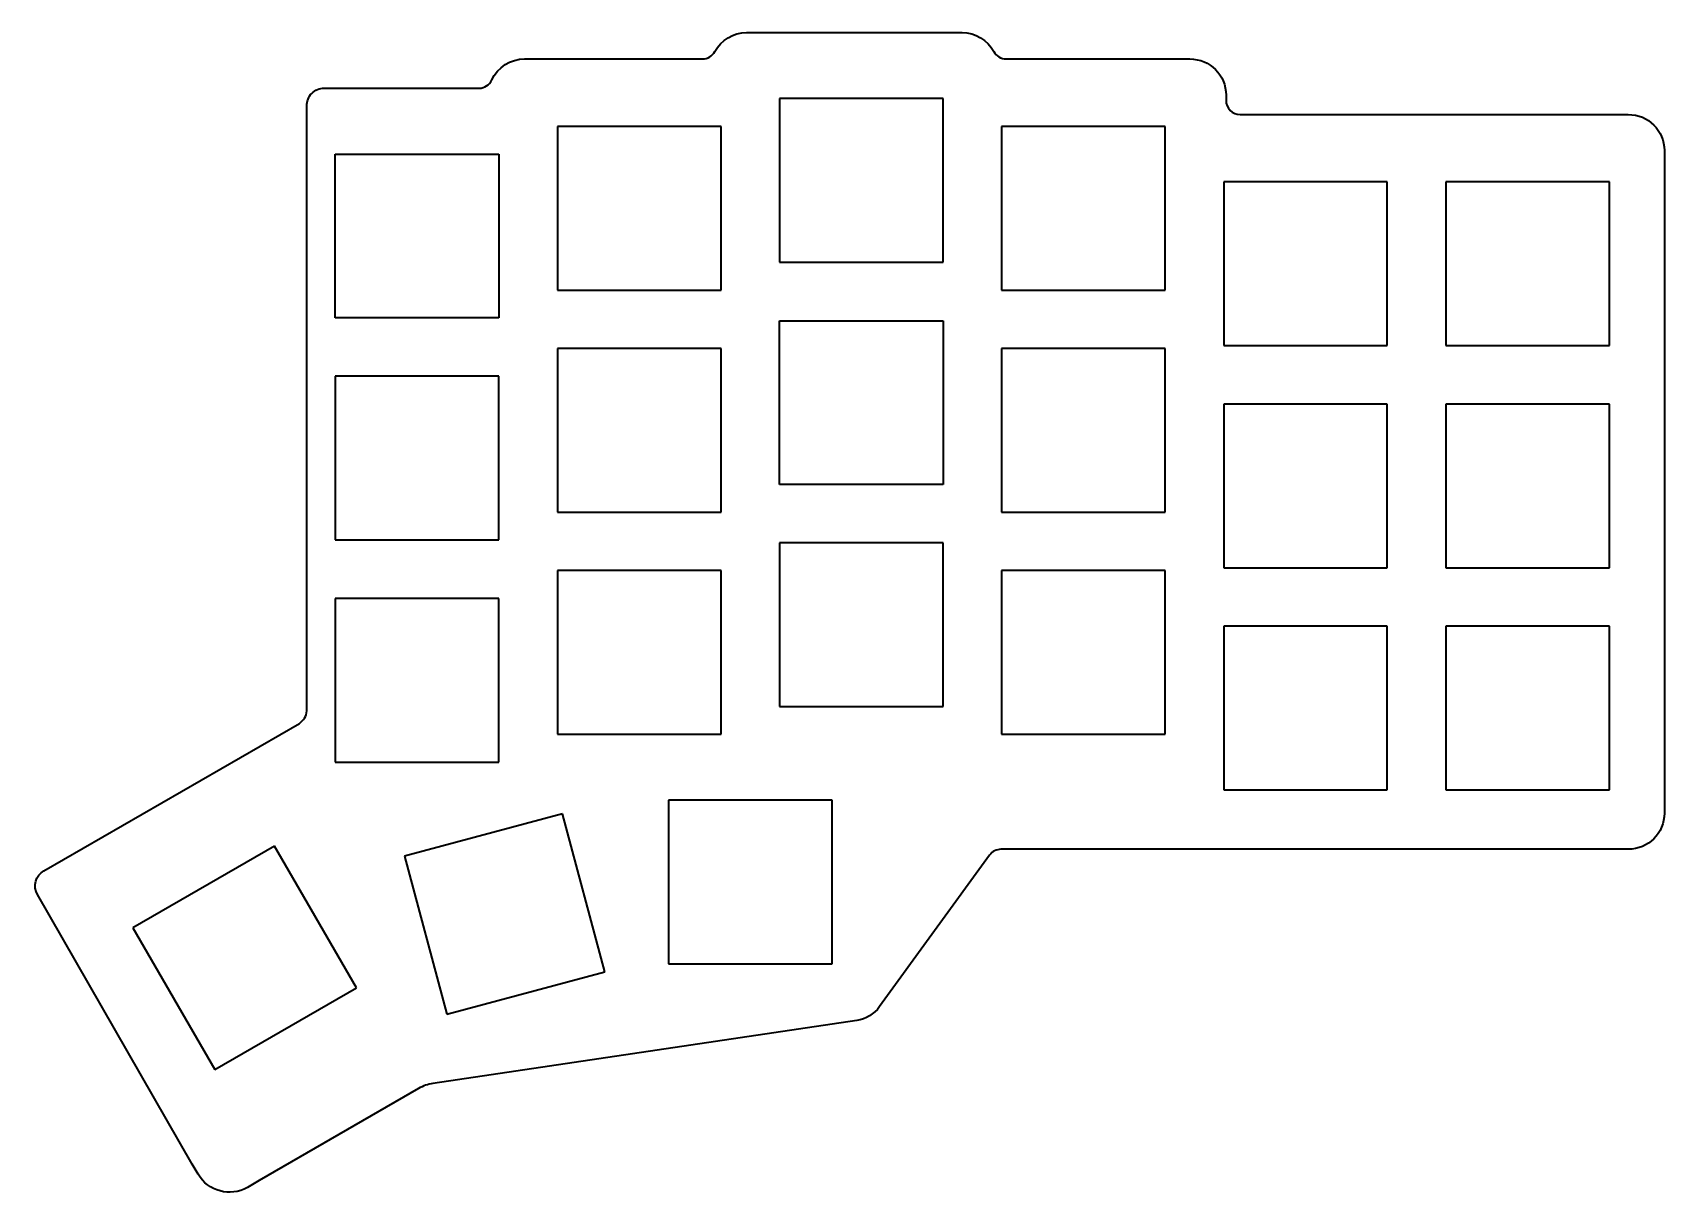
# Model space of a CAD drawing. Header units: millimetres. Extents: x 85 to 224, y 77 to 176.
import ezdxf

# ---------------------------------------------------------------- set-up
doc = ezdxf.new("R2010")
doc.units = ezdxf.units.MM
doc.header["$LTSCALE"] = 0.75
doc.layers.add('Visible', color=7, linetype='Continuous', lineweight=35)

msp = doc.modelspace()

# ---------------------------------------------------------------- linework, layer by layer
at = {"layer": 'Visible', "extrusion": (0, 0, -1)}
for p, q in [((145.916999, 176.352502, 0.75), (164.344953, 176.352502, 0.75)), ((126.92151, 174.103588, 0.75), (127.768688, 174.102338, 0.75)), ((127.768688, 174.102338, 0.75), (142.145373, 174.102338, 0.75)), ((168.11658, 174.102338, 0.75), (183.847623, 174.102338, 0.75)), ((109.776877, 171.602156, 0.75), (123.020147, 171.602156, 0.75)), ((162.728337, 170.709512, 0.75), (148.728337, 170.709512, 0.75)), ((148.728337, 170.709512, 0.75), (148.728337, 156.709512, 0.75)), ((162.728337, 156.709512, 0.75), (162.728337, 170.709512, 0.75)), ((186.933623, 171.016338, 0.75), (186.933621, 170.552004, 0.75)), ((108.298569, 165.708919, 0.75), (108.276896, 170.094743, 0.75)), ((188.133621, 169.351998, 0.75), (221.350318, 169.351998, 0.75)), ((143.72699, 168.334344, 0.75), (129.72699, 168.334344, 0.75)), ((129.72699, 168.334344, 0.75), (129.72699, 154.334344, 0.75)), ((143.72699, 154.334344, 0.75), (143.72699, 168.334344, 0.75)), ((181.729685, 168.334344, 0.75), (167.729685, 168.334344, 0.75)), ((167.729685, 168.334344, 0.75), (167.729685, 154.334344, 0.75)), ((181.729685, 154.334344, 0.75), (181.729685, 168.334344, 0.75)), ((224.436318, 166.265998, 0.75), (224.436318, 165.551964, 0.75)), ((108.298569, 118.351923, 0.75), (108.298569, 165.708919, 0.75)), ((110.725642, 151.959176, 0.75), (110.725642, 165.959176, 0.75)), ((110.725642, 165.959176, 0.75), (124.725642, 165.959176, 0.75)), ((124.725642, 165.959176, 0.75), (124.725642, 151.959176, 0.75)), ((224.436318, 165.551964, 0.75), (224.436317, 109.584011, 0.75)), ((200.731032, 163.584007, 0.75), (186.731032, 163.584007, 0.75)), ((186.731032, 163.584007, 0.75), (186.731032, 149.584007, 0.75)), ((200.731032, 149.584007, 0.75), (200.731032, 163.584007, 0.75)), ((219.732888, 163.584007, 0.75), (205.732888, 163.584007, 0.75)), ((205.732888, 163.584007, 0.75), (205.732888, 149.584007, 0.75)), ((219.732888, 149.584007, 0.75), (219.732888, 163.584007, 0.75)), ((148.728337, 156.709512, 0.75), (162.728337, 156.709512, 0.75)), ((129.72699, 154.334344, 0.75), (143.72699, 154.334344, 0.75)), ((167.729685, 154.334344, 0.75), (181.729685, 154.334344, 0.75)), ((124.725642, 151.959176, 0.75), (110.725642, 151.959176, 0.75)), ((148.728337, 137.708165, 0.75), (148.728337, 151.708165, 0.75)), ((148.728337, 151.708165, 0.75), (162.728337, 151.708165, 0.75)), ((162.728337, 151.708165, 0.75), (162.728337, 137.708165, 0.75)), ((186.731032, 149.584007, 0.75), (200.731032, 149.584007, 0.75)), ((205.732888, 149.584007, 0.75), (219.732888, 149.584007, 0.75)), ((143.726989, 149.332996, 0.75), (129.726989, 149.332996, 0.75)), ((129.726989, 149.332996, 0.75), (129.726989, 135.332996, 0.75)), ((143.726989, 135.332996, 0.75), (143.726989, 149.332996, 0.75)), ((181.729685, 149.332996, 0.75), (167.729685, 149.332996, 0.75)), ((167.729685, 149.332996, 0.75), (167.729685, 135.332996, 0.75)), ((181.729685, 135.332996, 0.75), (181.729685, 149.332996, 0.75)), ((124.725642, 146.957828, 0.75), (110.725642, 146.957828, 0.75)), ((110.725642, 146.957828, 0.75), (110.725642, 132.957828, 0.75)), ((124.725642, 132.957828, 0.75), (124.725642, 146.957828, 0.75)), ((200.731032, 144.582659, 0.75), (186.731032, 144.582659, 0.75)), ((186.731032, 144.582659, 0.75), (186.731032, 130.582659, 0.75)), ((200.731032, 130.582659, 0.75), (200.731032, 144.582659, 0.75)), ((219.732888, 144.582659, 0.75), (205.732888, 144.582659, 0.75)), ((205.732888, 144.582659, 0.75), (205.732888, 130.582659, 0.75)), ((219.732888, 130.582659, 0.75), (219.732888, 144.582659, 0.75)), ((162.728337, 137.708165, 0.75), (148.728337, 137.708165, 0.75)), ((129.726989, 135.332996, 0.75), (143.726989, 135.332996, 0.75)), ((167.729685, 135.332996, 0.75), (181.729685, 135.332996, 0.75)), ((110.725642, 132.957828, 0.75), (124.725642, 132.957828, 0.75)), ((162.728337, 132.706817, 0.75), (148.728337, 132.706817, 0.75)), ((148.728337, 132.706817, 0.75), (148.728337, 118.706817, 0.75)), ((162.728337, 118.706817, 0.75), (162.728337, 132.706817, 0.75)), ((143.726989, 130.331649, 0.75), (129.726989, 130.331649, 0.75)), ((129.726989, 130.331649, 0.75), (129.726989, 116.331649, 0.75)), ((143.726989, 116.331649, 0.75), (143.726989, 130.331649, 0.75)), ((181.729685, 130.331649, 0.75), (167.729685, 130.331649, 0.75)), ((167.729685, 130.331649, 0.75), (167.729685, 116.331649, 0.75)), ((181.729685, 116.331649, 0.75), (181.729685, 130.331649, 0.75)), ((186.731032, 130.582659, 0.75), (200.731032, 130.582659, 0.75)), ((205.732888, 130.582659, 0.75), (219.732888, 130.582659, 0.75)), ((124.725642, 127.95648, 0.75), (110.725642, 127.95648, 0.75)), ((110.725642, 127.95648, 0.75), (110.725642, 113.95648, 0.75)), ((124.725642, 113.95648, 0.75), (124.725642, 127.95648, 0.75)), ((200.731033, 125.581312, 0.75), (186.731033, 125.581312, 0.75)), ((186.731033, 125.581312, 0.75), (186.731033, 111.581312, 0.75)), ((200.731033, 111.581312, 0.75), (200.731033, 125.581312, 0.75)), ((219.732888, 125.581311, 0.75), (205.732888, 125.581311, 0.75)), ((205.732888, 125.581311, 0.75), (205.732888, 111.581311, 0.75)), ((219.732888, 111.581311, 0.75), (219.732888, 125.581311, 0.75)), ((148.728337, 118.706817, 0.75), (162.728337, 118.706817, 0.75)), ((85.792216, 104.66905, 0.75), (107.659679, 117.270159, 0.75)), ((129.726989, 116.331649, 0.75), (143.726989, 116.331649, 0.75)), ((167.729685, 116.331649, 0.75), (181.729685, 116.331649, 0.75)), ((110.725642, 113.95648, 0.75), (124.725642, 113.95648, 0.75)), ((153.227663, 110.705257, 0.75), (139.227663, 110.705257, 0.75)), ((139.227663, 110.705257, 0.75), (139.227663, 96.705257, 0.75)), ((153.227663, 96.705257, 0.75), (153.227663, 110.705257, 0.75)), ((186.731033, 111.581312, 0.75), (200.731033, 111.581312, 0.75)), ((205.732888, 111.581311, 0.75), (219.732888, 111.581311, 0.75)), ((130.168082, 109.527441, 0.75), (116.64512, 105.903974, 0.75)), ((133.791549, 96.004479, 0.75), (130.168082, 109.527441, 0.75)), ((105.532237, 106.773082, 0.75), (93.407881, 99.773082, 0.75)), ((112.532237, 94.648727, 0.75), (105.532237, 106.773082, 0.75)), ((221.350317, 106.498011, 0.75), (167.678074, 106.498011, 0.75)), ((116.64512, 105.903974, 0.75), (120.268587, 92.381012, 0.75)), ((166.707254, 106.003353, 0.75), (157.286752, 93.037145, 0.75)), ((98.485354, 79.573247, 0.75), (85.240581, 102.622037, 0.75)), ((93.407881, 99.773082, 0.75), (100.407881, 87.648727, 0.75)), ((139.227663, 96.705257, 0.75), (153.227663, 96.705257, 0.75)), ((120.268587, 92.381012, 0.75), (133.791549, 96.004479, 0.75)), ((100.407881, 87.648727, 0.75), (112.532237, 94.648727, 0.75)), ((155.331915, 91.85197, 0.75), (119.073008, 86.462113, 0.75)), ((117.855275, 86.037398, 0.75), (104.207897, 78.158088, 0.75)), ((98.985772, 78.706498, 0.75), (98.485354, 79.573247, 0.75)), ((104.207897, 78.158088, 0.75), (103.201326, 77.576944, 0.75))]:
    msp.add_line(p, q, dxfattribs=at)
for centre, radius, start, end in [((-145.916999, 173.266502, -0.75), 3.086, 28.359136, 90), ((-164.344953, 173.266502, -0.75), 3.086, 90, 151.640864), ((-126.916957, 171.017591, -0.75), 3.086, 24.605668, 90.084533), ((-183.847623, 171.016338, -0.75), 3.086, 90, 180), ((-109.776877, 170.102156, -0.75), 1.5, 359.71687, 90), ((-221.350318, 166.265998, -0.75), 3.086, 90, 180), ((-221.350317, 109.584011, -0.75), 3.086, 180.000001, 270), ((-86.541143, 103.369392, -0.75), 1.5, 330.116573, 60.047335), ((-154.897725, 94.772875, -0.75), 2.953, 216.000004, 261.544943), ((-101.658326, 80.249498, -0.75), 3.086, 240, 329.999996)]:
    msp.add_arc(centre, radius, start, end, dxfattribs=at)
at = {"layer": 'Visible'}
for centre, radius, start, end in [((142.145373, 175.302338, 0.75), 1.2, 270, 331.640844), ((168.11658, 175.302338, 0.75), 1.2, 208.359136, 270), ((123.020147, 172.802156, 0.75), 1.2, 270, 335.394343), ((188.133621, 170.551998, 0.75), 1.2, 179.999714, 270), ((167.678074, 105.298011, 0.75), 1.2, 90, 144), ((119.580274, 83.04961, 0.75), 3.45, 98.455061, 119.999977)]:
    msp.add_arc(centre, radius, start, end, dxfattribs=at)
msp.add_open_spline([(107.659679, 117.270158, 0.75), (108.004363, 117.570772, 0.75), (108.238719, 117.829172, 0.75), (108.298569, 118.351922, 0.75)], degree=3, dxfattribs=at)

doc.saveas('drawing.dxf')
